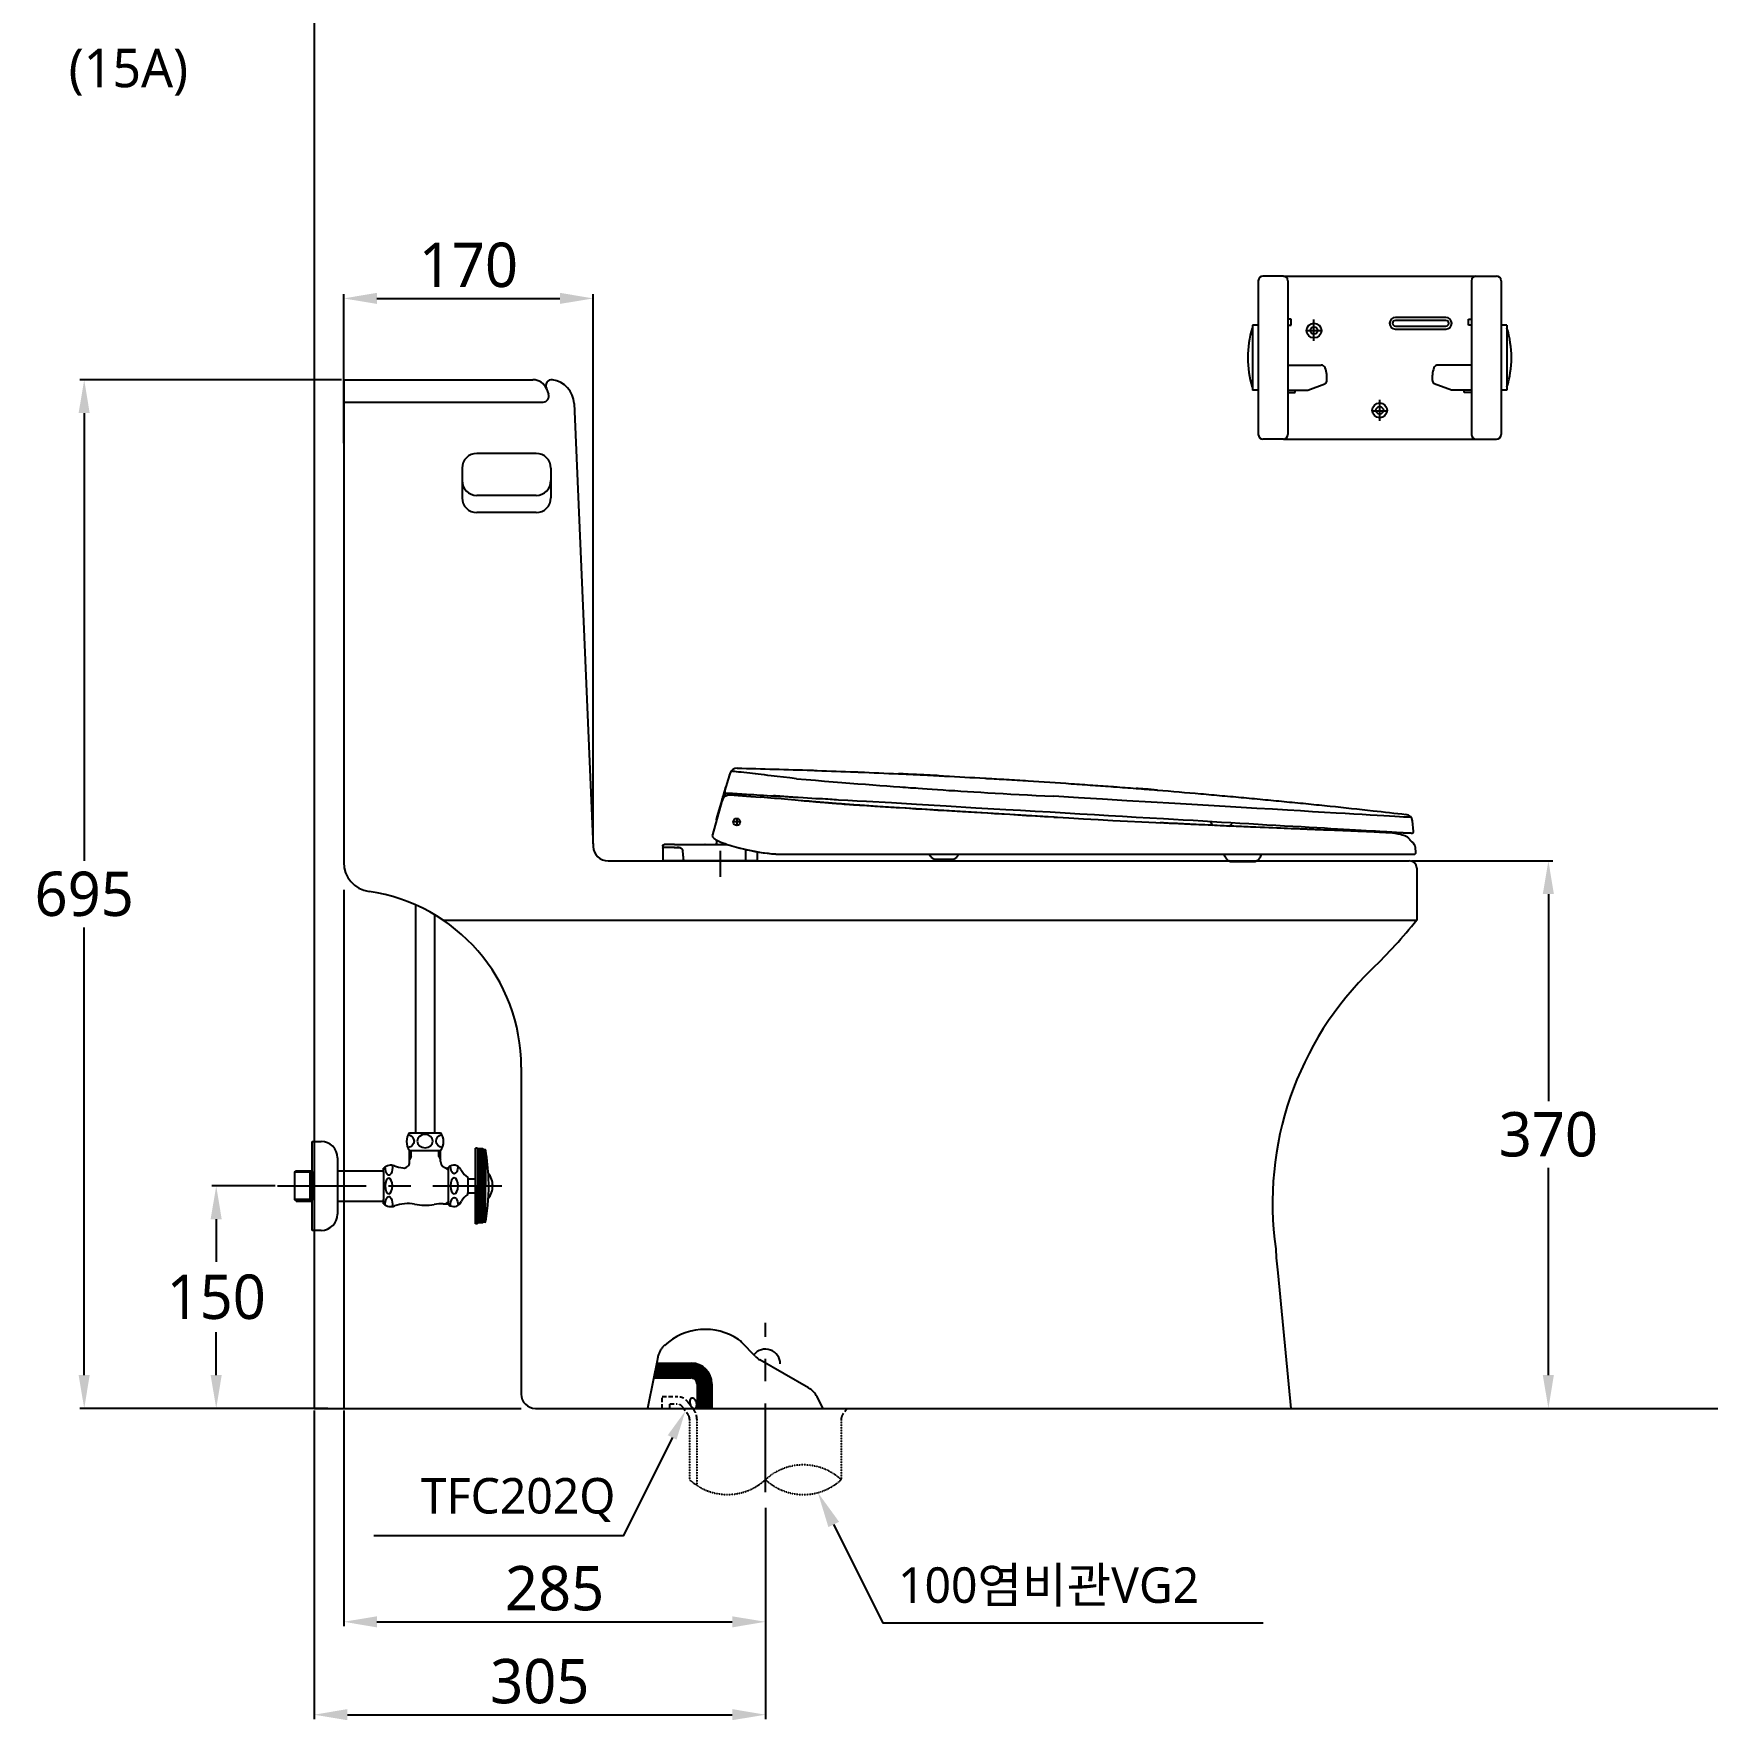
# Model space of a CAD drawing. Header units: millimetres. Extents: x 4041 to 6394, y 527 to 2834.
# Drawn here: x 4041 to 5172, y 527 to 1667 of the extents above; entities that cross this region are included whole.
import ezdxf

# ---------------------------------------------------------------- set-up
doc = ezdxf.new("R2010")
doc.units = ezdxf.units.MM
doc.header["$LTSCALE"] = 3
for name, pattern in [('CENTER', [7, 4, -1, 1, -1]), ('HIDDEN', [9.525, 6.35, -3.175]), ('HIDDEN2', [0.1875, 0.125, -0.0625])]:
    doc.linetypes.add(name, pattern=pattern)
for name, color, linetype in [('1', 1, 'Continuous'), ('2', 2, 'Continuous'), ('3', 3, 'Continuous'), ('4', 4, 'Continuous'), ('FAUCET', 4, 'Continuous')]:
    doc.layers.add(name, color=color, linetype=linetype)
doc.styles.add('ROMANS', font='romans', dxfattribs={"height": 10.144927})
doc.styles.get("Standard").update_dxf_attribs({"font": 'NanumGothic.ttf'})
doc.dimstyles.get("Standard").update_dxf_attribs({"dimtxt": 20, "dimasz": 15, "dimexe": 2, "dimexo": 1, "dimgap": 5, "dimtad": 1, "dimtih": 1, "dimtoh": 1, "dimdec": 0, "dimzin": 0, "dimdsep": 46, "dimtxsty": 'Standard', "dimcen": 0, "dimclrt": 2, "dimadec": 0, "dimazin": 0, "dimtfac": 1, "dimtdec": 0, "dimtofl": 0, "dimtmove": 0, "dimatfit": 3, "dimfxl": 0, "dimtolj": 1, "dimtzin": 0, "dimarcsym": 0})

# ---------------------------------------------------------------- blocks, each defined once
blk = doc.blocks.new('*D6')
at = {"color": 0, "linetype": 'ByBlock', "lineweight": -2}
for p, q in [((4248.8, 1433.2), (4072, 1433.2)), ((4075, 1410.7), (4075, 1108.2)), ((4075, 760.7), (4075, 1063.2)), ((4228.8, 738.2), (4072, 738.2))]:
    blk.add_line(p, q, dxfattribs=at)
at = {"color": 0}
for points in [[(4071.2, 1410.7), (4078.7, 1410.7), (4075, 1433.2)], [(4071.2, 760.7), (4078.7, 760.7), (4075, 738.2)]]:
    blk.add_solid(points, dxfattribs=at)
at = {"layer": 'DEFPOINTS', "color": 0}
for p in [(4250.3, 1433.2), (4075, 738.2), (4230.3, 738.2)]:
    blk.add_point(p, dxfattribs=at)
at = {"color": 2, "insert": (4075, 1085.7), "char_height": 30, "attachment_point": 5}
blk.add_mtext('\\A1;695', dxfattribs=at)
blk = doc.blocks.new('*D7')
at = {"color": 0, "linetype": 'ByBlock', "lineweight": -2}
for p, q in [((4971.8, 1108.2), (5067.3, 1108.2)), ((5064.3, 1085.7), (5064.3, 945.7)), ((5064.3, 760.7), (5064.3, 900.7)), ((4891.8, 738.2), (5067.3, 738.2))]:
    blk.add_line(p, q, dxfattribs=at)
at = {"color": 0}
for points in [[(5060.5, 1085.7), (5068, 1085.7), (5064.3, 1108.2)], [(5060.5, 760.7), (5068, 760.7), (5064.3, 738.2)]]:
    blk.add_solid(points, dxfattribs=at)
at = {"layer": 'DEFPOINTS', "color": 0}
for p in [(4970.3, 1108.2), (4890.3, 738.2), (5064.3, 738.2)]:
    blk.add_point(p, dxfattribs=at)
at = {"color": 2, "insert": (5064.3, 923.2), "char_height": 30, "attachment_point": 5}
blk.add_mtext('\\A1;370', dxfattribs=at)
blk = doc.blocks.new('*X2')
at = {"color": 0}
for p, q in [((1041.8, 977), (1066.9, 977)), ((1040, 968), (1078.1, 968)), ((1040.2, 969), (1077.7, 969)), ((1040.4, 970), (1077.2, 970)), ((1040.6, 971), (1076.6, 971)), ((1040.8, 972), (1075.8, 972)), ((1041, 973), (1074.9, 973)), ((1041.2, 974), (1073.8, 974)), ((1041.4, 975), (1072.4, 975)), ((1041.6, 976), (1070.5, 976)), ((1066, 967), (1078.4, 967)), ((1067.8, 966), (1078.7, 966)), ((1068.5, 965), (1078.9, 965)), ((1068.9, 964), (1079, 964)), ((1069, 963), (1079, 963)), ((1069, 962), (1079, 962)), ((1069, 961), (1079, 961)), ((1069, 960), (1079, 960)), ((1069, 959), (1079, 959)), ((1069, 958), (1079, 958)), ((1069, 957), (1079, 957)), ((1069, 956), (1079, 956)), ((1069, 955), (1079, 955)), ((1069, 954), (1079, 954)), ((1069, 953), (1079, 953)), ((1069, 952), (1079, 952)), ((1069, 951), (1079, 951)), ((1069, 950), (1079, 950)), ((1069, 949), (1079, 949)), ((1069, 948), (1079, 948)), ((1069, 947), (1079, 947))]:
    blk.add_line(p, q, dxfattribs=at)
blk = doc.blocks.new('*D8')
at = {"color": 0, "linetype": 'ByBlock', "lineweight": -2}
for p, q in [((4250.3, 736.7), (4250.3, 591)), ((4535.3, 670.9), (4535.3, 591)), ((4272.8, 594), (4512.8, 594))]:
    blk.add_line(p, q, dxfattribs=at)
at = {"color": 0}
for points in [[(4272.8, 597.7), (4272.8, 590.2), (4250.3, 594)], [(4512.8, 597.7), (4512.8, 590.2), (4535.3, 594)]]:
    blk.add_solid(points, dxfattribs=at)
at = {"layer": 'DEFPOINTS', "color": 0}
for p in [(4250.3, 738.2), (4535.3, 672.4), (4535.3, 594)]:
    blk.add_point(p, dxfattribs=at)
at = {"color": 2, "insert": (4392.8, 616.5), "char_height": 30, "attachment_point": 5}
blk.add_mtext('\\A1;285', dxfattribs=at)
blk = doc.blocks.new('*D9')
at = {"color": 0, "linetype": 'ByBlock', "lineweight": -2}
for p, q in [((4230.3, 736.7), (4230.3, 528.2)), ((4535.3, 669.9), (4535.3, 528.2)), ((4252.8, 531.2), (4512.8, 531.2))]:
    blk.add_line(p, q, dxfattribs=at)
at = {"color": 0}
for points in [[(4252.8, 535), (4252.8, 527.5), (4230.3, 531.2)], [(4512.8, 535), (4512.8, 527.5), (4535.3, 531.2)]]:
    blk.add_solid(points, dxfattribs=at)
at = {"layer": 'DEFPOINTS', "color": 0}
for p in [(4230.3, 738.2), (4535.3, 671.4), (4535.3, 531.2)]:
    blk.add_point(p, dxfattribs=at)
at = {"color": 2, "insert": (4382.8, 553.7), "char_height": 30, "attachment_point": 5}
blk.add_mtext('\\A1;305', dxfattribs=at)
blk = doc.blocks.new('*D12')
at = {"color": 0, "linetype": 'ByBlock', "lineweight": -2}
for p, q in [((4204.1, 888.5), (4161.2, 888.5)), ((4164.2, 866), (4164.2, 837.2)), ((4164.2, 760.7), (4164.2, 789.6)), ((4239.7, 738.2), (4161.2, 738.2))]:
    blk.add_line(p, q, dxfattribs=at)
at = {"color": 0}
for points in [[(4160.4, 866), (4167.9, 866), (4164.2, 888.5)], [(4160.4, 760.7), (4167.9, 760.7), (4164.2, 738.2)]]:
    blk.add_solid(points, dxfattribs=at)
at = {"layer": 'DEFPOINTS', "color": 0}
for p in [(4205.6, 888.5), (4164.2, 738.2), (4241.2, 738.2)]:
    blk.add_point(p, dxfattribs=at)
at = {"color": 2, "insert": (4164.2, 813.4), "char_height": 30, "attachment_point": 5}
blk.add_mtext('\\A1;150', dxfattribs=at)
blk = doc.blocks.new('*D14')
at = {"color": 0, "linetype": 'ByBlock', "lineweight": -2}
for p, q in [((4250.3, 1390.4), (4250.3, 1491.2)), ((4272.8, 1488.2), (4396.4, 1488.2)), ((4418.9, 1119.6), (4418.9, 1491.2))]:
    blk.add_line(p, q, dxfattribs=at)
at = {"color": 0}
for points in [[(4272.8, 1492), (4272.8, 1484.5), (4250.3, 1488.2)], [(4396.4, 1492), (4396.4, 1484.5), (4418.9, 1488.2)]]:
    blk.add_solid(points, dxfattribs=at)
at = {"layer": 'DEFPOINTS', "color": 0}
for p in [(4418.9, 1488.2), (4250.3, 1388.9), (4418.9, 1118.1)]:
    blk.add_point(p, dxfattribs=at)
at = {"color": 2, "insert": (4334.6, 1510.7), "char_height": 30, "attachment_point": 5}
blk.add_mtext('\\A1;170', dxfattribs=at)
blk = doc.blocks.new('A$C0A0E4DA4')
at = {"color": 2, "ltscale": 50}
for p, q in [((41.9, 58), (42.5, 60.1)), ((42.5, 60.1), (42.6, 60.5)), ((36.9, 41.2), (40.1, 51.8)), ((40.1, 51.8), (40.2, 51.8)), ((40.2, 51.8), (40.3, 51.8)), ((40.3, 51.8), (40.3, 51.8)), ((52.4, 37.1), (47.7, 37.1)), ((50, 39.5), (50, 34.7)), ((507.3, 30.6), (506.6, 37.7)), ((0, 20.8), (0, 19.8)), ((0, 20.8), (0, 19.8)), ((8, 19.8), (0, 19.8)), ((0, 19.3), (0, 19.1)), ((0, 19.1), (0, 10.8)), ((8, 19.8), (0.5, 19.8)), ((1.5, 19.8), (0.5, 19.8)), ((8, 21.8), (1, 21.8)), ((4.4, 19.8), (1.5, 19.8)), ((7.8, 19.8), (8.9, 19.8)), ((8, 21.8), (43.7, 21.8)), ((8, 19.8), (11.1, 19.8)), ((8, 19.8), (9.8, 19.8)), ((11, 19.8), (9.8, 19.8)), ((14, 12.5), (13.5, 17.5)), ((14.3, 10.8), (13.6, 17.6)), ((14.1, 10.8), (14, 12.5)), ((38.8, 17.6), (38.8, 0)), ((64, 10.8), (63.9, 16.9)), ((80.2, 15.3), (264.5, 15.3)), ((264.5, 15.3), (353.6, 15.3)), ((353.6, 15.3), (467.3, 15.3)), ((467.3, 15.3), (507.8, 15.3)), ((508.8, 16.4), (508.5, 19.9)), ((64, 10.8), (0, 10.8))]:
    blk.add_line(p, q, dxfattribs=at)
for points in [[(45.2, 69), (41.8, 57.8)], [(45.3, 69.7), (45.3, 69.4), (45.2, 69)], [(45.2, 69), (45.2, 69.1)], [(45.2, 69), (45.2, 69)], [(90.3, 66.3), (85.9, 66.8), (81.5, 67.3), (77.3, 67.8), (73.2, 68.3), (70.9, 68.5), (68.7, 68.8), (66.6, 69.1), (64.5, 69.3), (62.6, 69.5), (60.7, 69.8), (58.9, 70), (56.7, 70.2), (54.7, 70.4), (52.9, 70.6), (51.3, 70.8), (49.8, 71), (48.6, 71.1), (47.4, 71.2), (46.4, 71.3), (46.1, 71.3)], [(186.8, 68.3), (185.5, 68.4), (184.1, 68.4), (182.4, 68.5), (180.6, 68.6), (178.6, 68.7), (176.4, 68.8), (174, 68.9), (171.4, 69.1), (168.6, 69.2), (165.7, 69.3), (162.5, 69.5), (159.2, 69.6)], [(161, 69.5), (159.2, 69.6)], [(41.3, 56), (41.4, 56.4), (41.5, 56.8), (41.6, 57.1), (41.7, 57.3), (41.8, 57.6), (41.8, 57.6)], [(41.8, 57.6), (41.8, 57.5), (41.7, 56.9)], [(41.8, 57), (41.7, 56.9)], [(41.8, 57.6), (41.8, 57.7), (41.8, 57.8), (41.8, 57.8)], [(41.8, 57.8), (41.8, 57.7), (41.8, 57.5)], [(41.8, 57.8), (41.8, 57.7), (41.8, 57.6)], [(41.8, 57.5), (41.8, 57.6), (41.8, 57.6)], [(42.1, 56.8), (42.1, 56.8), (42, 57), (41.9, 57.1), (41.8, 57.4), (41.8, 57.5)], [(41.9, 57.9), (41.9, 57.5), (42, 57.2), (42.2, 56.9), (42.5, 56.7)], [(90.3, 66.3), (96.8, 65.7), (103.1, 65.2), (109.2, 64.7), (115.2, 64.2), (121, 63.7), (126.5, 63.3), (131.8, 62.9), (136.9, 62.5), (141.9, 62.1), (146.7, 61.7), (151.4, 61.4), (155.9, 61.1), (160.2, 60.7), (162.1, 60.6), (163.9, 60.5), (165.7, 60.3), (167.5, 60.2), (169.2, 60.1), (170.9, 60), (172.6, 59.9), (175.6, 59.6), (178.7, 59.4), (182.1, 59.2), (185.7, 58.9), (189.4, 58.7), (193.4, 58.4), (197.4, 58.2), (201.5, 57.9), (205.8, 57.6), (210.2, 57.3), (214.9, 57.1), (219.7, 56.8), (224.7, 56.5), (229.9, 56.2), (235.2, 55.9), (240.8, 55.6), (246.4, 55.3), (252.2, 55), (258.1, 54.7), (264.3, 54.4)], [(334.2, 58.6), (332, 58.7), (329.9, 58.9), (327.9, 59.1), (326, 59.2), (324.3, 59.4), (322.7, 59.5), (321.2, 59.6), (319.8, 59.7)], [(40, 51.1), (33.5, 28.3)], [(40.6, 52.5), (40.4, 52.1), (40.1, 51.4), (40, 51.1)], [(40.1, 51.8), (40.2, 52.3), (40.4, 52.9), (40.5, 53.4), (40.7, 54), (40.9, 54.5), (41, 55), (41.2, 55.5), (41.3, 56), (41.3, 56)], [(40.1, 51.8), (40.5, 52.6)], [(40.1, 51.3), (40.3, 51.9), (40.4, 52)], [(40.2, 51.9), (40.2, 51.7), (40.1, 51.3)], [(40.2, 51.9), (40.5, 52.6), (41, 53.3), (41.6, 54), (42.2, 54.5), (43, 54.9), (43.8, 55.2), (44.6, 55.3), (45.3, 55.3)], [(40.5, 52.3), (40.6, 52.5)], [(40.6, 52.7), (40.6, 52.8), (41.2, 53.7), (41.5, 54.3), (41.8, 54.8), (42, 55.3), (42.3, 55.6), (42.4, 56), (42.6, 56.2), (42.7, 56.5), (42.7, 56.6)], [(41.7, 56.9), (41.6, 56.7), (41.4, 56.4), (41.3, 56)], [(42.4, 56.6), (42.3, 56.7), (42.1, 56.8)], [(42.4, 56.7), (42.5, 56.6)], [(42.5, 56.6), (42.4, 56.6)], [(42.4, 56.6), (42.4, 56.6), (42.5, 56.6)], [(42.5, 56.7), (42.8, 56.6), (43.3, 56.6), (43.8, 56.6), (44.5, 56.5), (45.2, 56.5), (46, 56.4), (46.8, 56.4), (47.6, 56.3), (48.4, 56.3), (49.3, 56.2), (50.1, 56.2), (50.8, 56.1), (51.6, 56.1), (52.3, 56), (53.1, 56), (54, 55.9), (55.1, 55.9), (56.5, 55.8), (58, 55.7), (59.7, 55.6), (61.5, 55.5), (63.6, 55.4), (65.9, 55.2), (68.1, 55.1), (70.5, 55), (73, 54.8), (75.7, 54.7), (78, 54.5), (80.3, 54.4), (82.8, 54.2), (85.4, 54.1), (87.6, 54)], [(42.5, 56.6), (42.5, 56.6), (42.7, 56.6)], [(42.5, 56.6), (42.5, 56.6), (42.5, 56.6)], [(42.7, 56.6), (42.8, 56.5)], [(42.7, 56.6), (42.8, 56.6)], [(45.3, 55.3), (59.6, 54.3), (66.3, 53.7)], [(50.5, 56.1), (50.2, 55.5), (49.9, 55)], [(135.7, 48.1), (135.5, 48.1), (134.8, 48.2), (134, 48.2), (133.2, 48.3), (132.6, 48.3), (132, 48.4), (131.4, 48.4), (130.7, 48.5), (129.8, 48.5), (128.8, 48.6), (127.9, 48.7), (127.1, 48.7), (126.5, 48.7), (125.9, 48.8), (125.3, 48.8), (124.5, 48.9), (123.8, 48.9), (123, 49), (122.4, 49), (121.8, 49.1), (121.2, 49.1), (120.6, 49.2), (120, 49.2), (119.2, 49.3), (118.5, 49.3), (117.7, 49.4), (116.9, 49.5), (116, 49.5), (115.2, 49.6), (114.7, 49.6), (114.2, 49.7), (113.5, 49.7), (112.8, 49.8), (112.2, 49.8), (111.7, 49.9), (111.1, 49.9), (110.4, 50), (109.7, 50), (108.9, 50.1), (108, 50.2), (107.2, 50.2), (106.5, 50.3), (105.9, 50.4), (105.4, 50.4), (105.1, 50.4), (104.9, 50.4), (104.6, 50.5), (104.4, 50.5), (104, 50.5), (103.7, 50.5), (103.4, 50.6), (103, 50.6), (102.5, 50.6), (101.7, 50.7), (100.8, 50.8), (100, 50.9), (99.2, 50.9), (98.6, 51), (97.7, 51), (96.8, 51.1), (95.8, 51.2), (94.7, 51.3), (93.6, 51.4), (91.5, 51.6), (89.5, 51.7), (87, 52), (84.6, 52.2), (82.3, 52.4), (80, 52.6), (77.6, 52.8), (75.4, 52.9), (73.1, 53.1), (70.8, 53.3), (68.5, 53.5), (66.3, 53.7), (66.3, 53.7)], [(87.6, 53.9), (84.7, 54.1), (81.8, 54.3), (79, 54.4), (76.2, 54.6), (74.8, 54.7)], [(87.6, 54), (88.1, 53.9), (91.6, 53.7), (94.8, 53.5), (97.9, 53.4), (100.7, 53.2), (103.4, 53), (105.8, 52.9), (108, 52.8), (109.9, 52.7), (111.5, 52.6), (113.1, 52.5), (114.5, 52.4), (115.9, 52.3), (117.4, 52.2), (118.8, 52.1), (125, 51.8), (131.3, 51.4), (137.6, 51), (154.5, 50.1), (171.4, 49.1), (191.5, 47.9), (211.6, 46.7), (231.7, 45.5), (241.7, 45), (251.7, 44.4), (261.8, 43.8), (271.8, 43.2), (281.8, 42.6), (291.8, 42), (301.2, 41.5), (310.6, 40.9), (319.9, 40.4), (329.2, 39.9), (338.4, 39.3), (345.1, 38.9), (351.7, 38.5), (358.3, 38.2), (364.8, 37.8), (371.3, 37.4), (377.6, 37), (383.8, 36.7), (390, 36.3), (396.1, 35.9), (402.2, 35.6), (408.2, 35.2), (414.2, 34.9), (420, 34.5), (425.7, 34.2), (431.3, 33.9), (436.7, 33.6), (442, 33.3), (447.2, 33), (451.5, 32.7), (455.8, 32.5), (459.9, 32.2), (464, 32), (468, 31.7), (471.8, 31.5), (475.2, 31.3), (478.5, 31.1), (481.6, 31), (484.5, 30.8), (487.3, 30.6), (489.2, 30.5), (490.9, 30.4), (492.6, 30.3), (494.2, 30.2), (495.7, 30.1), (497.1, 30), (498.4, 30), (499.6, 29.9), (500.1, 29.9), (500.6, 29.8), (501.1, 29.8), (501.5, 29.8), (501.9, 29.8), (502.3, 29.7), (502.7, 29.7), (503.1, 29.7), (503.5, 29.7), (503.9, 29.6), (504.4, 29.6), (504.8, 29.6), (505.2, 29.6), (505.5, 29.6), (505.9, 29.5), (506.1, 29.5), (506.3, 29.5), (506.5, 29.5), (506.5, 29.5)], [(264.4, 40.3), (258, 40.6), (251.8, 41), (245.8, 41.3), (240, 41.7), (234.4, 42), (229, 42.3), (224.1, 42.6), (219.5, 42.9), (215, 43.2), (210.6, 43.4), (206.5, 43.7), (202.6, 43.9), (198.9, 44.1), (195.3, 44.4), (191.9, 44.6), (188.8, 44.8), (185.8, 44.9), (183.1, 45.1), (180.4, 45.3), (177.6, 45.4), (171.1, 45.8), (164.5, 46.3), (157.6, 46.7), (150.6, 47.1), (143.3, 47.6), (140.6, 47.8), (137.9, 47.9), (135.4, 48.1), (133, 48.2), (130.8, 48.4), (128.8, 48.5), (127, 48.6), (125.5, 48.8), (124, 48.9), (122.8, 48.9), (121.8, 49)], [(136.2, 48.1), (121.8, 49)], [(136.1, 48.1), (136.1, 48.1), (135.9, 48.1), (135.7, 48.1), (135.7, 48.1)], [(264.3, 40.3), (234.6, 42), (204.8, 43.8), (175, 45.7), (145.2, 47.5), (136.2, 48.1)], [(505.7, 40.1), (505.6, 40.1), (504.4, 40.2), (502.7, 40.3), (500.5, 40.4), (497.8, 40.6), (494.7, 40.8), (491.1, 41), (487.1, 41.2), (482.7, 41.5), (477.9, 41.7), (472.6, 42), (467, 42.4), (461.1, 42.7), (455.1, 43.1), (447.2, 43.5), (439.1, 44), (430.8, 44.5), (422.1, 45), (412, 45.6), (401.5, 46.2), (390.8, 46.9), (379.9, 47.5), (368.8, 48.1), (357.4, 48.8), (346, 49.5), (329.9, 50.4), (313.6, 51.4), (297.2, 52.4), (280.8, 53.3), (264.3, 54.4)], [(36.4, 38.6), (36.3, 38)], [(36.6, 40.1), (36.6, 39.9), (36.6, 39.7)], [(37, 40.5), (36.9, 41.2)], [(264.3, 40.3), (264.4, 40.3)], [(264.4, 40.3), (264.4, 40.3), (264.3, 40.3)], [(264.4, 40.3), (266.8, 40.2)], [(266.8, 40.2), (274.3, 39.8), (284.3, 39.2), (294.2, 38.7), (304.1, 38.1), (314, 37.6), (323.6, 37.1), (333.2, 36.6), (336.1, 36.5)], [(336.7, 36.4), (336.7, 36.4), (336.1, 36.5)], [(336.4, 36.4), (336.1, 36.5)], [(345.4, 36), (345.1, 36), (344.3, 36), (343.4, 36.1), (342.4, 36.1), (341.4, 36.2), (340.4, 36.2), (339.6, 36.3), (338.8, 36.3), (338.1, 36.4), (337.7, 36.4), (337.2, 36.4), (336.7, 36.4)], [(487.6, 29.9), (487.4, 29.9), (487, 29.9), (486.5, 30), (485.9, 30), (485.3, 30), (484.6, 30), (483.9, 30.1), (483.1, 30.1), (482.3, 30.1), (481.5, 30.2), (480.6, 30.2), (479, 30.3), (477.3, 30.3), (475.6, 30.4), (473.7, 30.5), (471.7, 30.6), (469.6, 30.7), (467.4, 30.8), (464.9, 30.9), (462.2, 31), (459.5, 31.1), (456.7, 31.2), (455.4, 31.3), (454.1, 31.3), (452.9, 31.4), (451.7, 31.4), (450.5, 31.5), (449.4, 31.5), (448.1, 31.5), (446.4, 31.6), (444.5, 31.7), (442.4, 31.8), (441.1, 31.8), (439.8, 31.9), (438.4, 31.9), (437.3, 32), (436.4, 32), (435.7, 32), (435.1, 32.1), (434.3, 32.1), (433.4, 32.1), (432.6, 32.2), (431.7, 32.2), (430.8, 32.2), (430, 32.3), (429.3, 32.3), (427.1, 32.4), (424.6, 32.5), (422.1, 32.6), (419.8, 32.7), (417.4, 32.8), (414.8, 32.9), (412.2, 33), (409.5, 33.1), (406.6, 33.2), (403.6, 33.3), (400.7, 33.5), (398.9, 33.5), (397.1, 33.6), (395.5, 33.7), (394.1, 33.8), (392.6, 33.8), (391, 33.9), (389.3, 34), (387.5, 34), (385.8, 34.1), (384, 34.2), (382.3, 34.3), (380.8, 34.3), (379.4, 34.4), (378, 34.5), (376.7, 34.5), (374.7, 34.6), (372.8, 34.7), (370.8, 34.8), (368.6, 34.9), (366.3, 35), (363.8, 35.1), (362.1, 35.2), (360.4, 35.3), (358.8, 35.3), (357.1, 35.4), (356.2, 35.5), (355.3, 35.5), (354.6, 35.5), (354, 35.6), (353.4, 35.6), (352.7, 35.6), (351.8, 35.7), (350.9, 35.7), (350.1, 35.8), (349.4, 35.8), (348.8, 35.8), (347.9, 35.9), (347, 35.9), (346, 36), (345.4, 36)], [(33.4, 28.1), (33.5, 28.3)], [(33.5, 27.8), (33.5, 27.8), (33.4, 28.1), (33.4, 28.1)], [(33.5, 27.8), (33.5, 27.7), (33.6, 27.3), (33.7, 27), (33.9, 26.7), (34, 26.6), (34.2, 26.4), (34.5, 26.2), (34.8, 25.9), (35.2, 25.6), (35.6, 25.3), (36, 25), (36.5, 24.8), (36.9, 24.6), (37.4, 24.3), (38.3, 23.9), (39.3, 23.4), (40.6, 22.9), (41.3, 22.7), (42.1, 22.4), (43.1, 22), (44.1, 21.7), (45.3, 21.3), (46.7, 20.9), (48.2, 20.5), (49.8, 20), (51.6, 19.6), (53.4, 19.1), (55.3, 18.7), (57.4, 18.2), (59.7, 17.7), (62.1, 17.3), (64.2, 16.9), (66.5, 16.5), (68.8, 16.2), (71.3, 15.9), (73.8, 15.6), (76.4, 15.5)], [(33.6, 28.7), (33.6, 28.6)], [(36.3, 22.8), (36.3, 22.5), (36.2, 22.3), (36, 22), (35.8, 21.9)], [(36.3, 24.9), (36.3, 22.8)], [(437.5, 32), (437.3, 32), (437, 32)], [(487.6, 29.9), (487.3, 29.9), (487, 29.9), (486.5, 30), (486.4, 30)], [(494.9, 29.3), (494.4, 29.4), (493.3, 29.5), (492.6, 29.6), (492, 29.6), (491.4, 29.7), (490.8, 29.7), (490.2, 29.8), (489.9, 29.8), (489.8, 29.8), (489.7, 29.8), (489.6, 29.8), (489.4, 29.8), (489.2, 29.8), (489, 29.8), (488.8, 29.8), (488.4, 29.9), (488, 29.9), (487.6, 29.9)], [(494.9, 29.3), (494.9, 29.3)], [(495, 29.3), (495, 29.3), (495, 29.3), (495, 29.3)], [(495.9, 29.1), (495, 29.3)], [(501.6, 27.6), (500.7, 27.9), (499.5, 28.2), (498.5, 28.5), (497.6, 28.7), (496.9, 28.9), (496.3, 29), (495.9, 29.1)], [(501.8, 27.5), (501.7, 27.5), (501.6, 27.6)], [(504.9, 25), (504.5, 25.5), (504.2, 25.9), (504, 26.1), (503.8, 26.3), (503.6, 26.4), (503.4, 26.6), (503.2, 26.8), (502.8, 27), (502.4, 27.3), (501.8, 27.5), (501.8, 27.5)], [(506, 23.7), (506, 23.7), (505.9, 23.8), (505.8, 23.9), (505.6, 24), (505.4, 24.2), (505.2, 24.6), (504.9, 25)], [(508.5, 19.9), (508.3, 20.6), (508.1, 21.2), (507.8, 21.8), (507.5, 22.4), (507.1, 22.8), (506.7, 23.2), (506.3, 23.5), (506, 23.7)], [(506.3, 29.5), (506.5, 29.5)], [(506.5, 29.5), (506.5, 29.5), (506.7, 29.6), (506.9, 29.7), (507.1, 29.8), (507.3, 30.1), (507.3, 30.3), (507.3, 30.6)], [(0, 20.8), (0.1, 21.2), (0.3, 21.5), (0.6, 21.7), (1, 21.8)], [(0, 19.3), (0, 19.5), (0.1, 19.6), (0.3, 19.7), (0.5, 19.8)], [(0, 19.3), (0, 10.8)], [(11, 19.8), (11.2, 19.8)], [(11.2, 19.8), (11.4, 19.7), (11.9, 19.6), (12.1, 19.5), (12.3, 19.4), (12.5, 19.3), (12.7, 19.1), (12.9, 18.9), (13.2, 18.5), (13.4, 18.1), (13.5, 17.5)], [(35.3, 21.8), (35.5, 21.8)], [(35.8, 21.9), (35.6, 21.9), (35.5, 21.8)], [(49.8, 20), (49.9, 20), (52.2, 19.4), (54.5, 18.8), (57, 18.3), (59.6, 17.7), (62.2, 17.2), (65, 16.7), (67.8, 16.3), (70.6, 15.9), (73.5, 15.6), (76.4, 15.4)], [(55.9, 18.5), (56, 10.8)], [(76.4, 15.4), (76.4, 15.5), (76.4, 15.5)], [(76.4, 15.4), (80.2, 15.3)], [(76.6, 15.4), (76.6, 15.4)], [(76.6, 15.4), (76.7, 15.4)], [(76.6, 15.4), (76.7, 15.4)], [(180.1, 15.3), (180.1, 15.2), (180.7, 14.1), (181.3, 13.4)], [(181.3, 13.4), (181.8, 12.8), (182.5, 12.4), (183.2, 12.1), (184, 11.9)], [(184, 11.9), (184.2, 11.9), (184.6, 11.9), (185.2, 11.9)], [(194.9, 11.9), (195.5, 11.9), (195.9, 11.9), (196.1, 11.9)], [(196.1, 11.9), (196.9, 12.1), (197.6, 12.4), (198.2, 12.8), (198.8, 13.4)], [(198.8, 13.4), (199.3, 14.1), (199.9, 15.2), (200, 15.3)], [(379.1, 15.3), (379.2, 15.2), (379.4, 14.5), (379.7, 13.9), (380, 13.3), (380.4, 12.7), (380.9, 12)], [(380.9, 12), (381.1, 11.7), (381.5, 11.4), (381.8, 11.1), (382.2, 10.9), (383, 10.6), (383.6, 10.4)], [(400.2, 10.4), (400.8, 10.6), (401.5, 10.9), (401.9, 11.1), (402.3, 11.4), (402.7, 11.7), (402.9, 12)], [(402.9, 12), (403.4, 12.7), (403.8, 13.3), (404.1, 13.9), (404.3, 14.5), (404.6, 15.2), (404.6, 15.3)], [(402.9, 12), (403, 12.1)], [(399.9, 10.4), (400.2, 10.4)]]:
    blk.add_lwpolyline(points, dxfattribs=at)
blk.add_circle((50, 37.1), 2.37, dxfattribs=at)
for centre, radius, start, end in [((50.2, 68.4), 5, 88.5953, 163.5), ((374.7, 39), 5, 197.8332, 221.1124), ((377.7, 41.6), 9, 221.1122, 229.99), ((377.7, 41.6), 9, 304.8468, 318.8878), ((380.7, 39), 5, 318.8876, 331.1251), ((501.6, 37.2), 5, 6, 83.4433), ((11.1, 17.3), 2.5, 5.9994, 89.9994), ((507.8, 16.3), 1, 270, 6)]:
    blk.add_arc(centre, radius, start, end, dxfattribs=at)
for points, knots in [([(45.4, 69.8), (45.4, 69.8), (45.4, 69.8), (45.4, 69.8), (45.4, 69.7), (45.3, 69.7)], [0.0000005, 0.0000005, 0.0000005, 0.0000005, 0.3333333, 0.6666667, 0.9999995, 0.9999995, 0.9999995, 0.9999995]), ([(50.3, 73.4), (67.1, 73), (85.1, 72.5), (103.1, 71.9), (104.3, 71.8)], [0.0000193, 0.0000193, 0.0000193, 0.0000193, 0.277279, 0.2967851, 0.2967851, 0.2967851, 0.2967851]), ([(104.3, 71.8), (112.9, 71.5), (122.4, 71.2), (132, 70.8), (133, 70.8)], [0.2967851, 0.2967851, 0.2967851, 0.2967851, 0.4378889, 0.4544033, 0.4544033, 0.4544033, 0.4544033]), ([(133, 70.8), (141.7, 70.4), (150.6, 70), (159.5, 69.6), (159.6, 69.6)], [0.4544033, 0.4544033, 0.4544033, 0.4544033, 0.5984987, 0.6006749, 0.6006749, 0.6006749, 0.6006749]), ([(186.8, 68.3), (187.3, 68.3), (188.5, 68.2), (189.7, 68.1), (190.4, 68.1)], [0.74993429, 0.74993429, 0.74993429, 0.74993429, 0.75910855, 0.76977684, 0.76977684, 0.76977684, 0.76977684]), ([(190.4, 68.1), (199.5, 67.6), (209, 67.1), (218.5, 66.6), (219, 66.5)], [0.7697768, 0.7697768, 0.7697768, 0.7697768, 0.9197184, 0.9272582, 0.9272582, 0.9272582, 0.9272582]), ([(232.2, 65.8), (237.1, 65.5), (251.7, 64.6), (266.4, 63.6), (276.2, 62.9), (276.3, 62.9)], [0, 0, 0, 0, 0.1000262, 0.3000204, 0.3019588, 0.3019588, 0.3019588, 0.3019588]), ([(276.3, 62.9), (281.1, 62.6), (285.8, 62.2), (290.6, 61.9), (290.6, 61.9)], [0.30195879, 0.30195879, 0.30195879, 0.30195879, 0.40001749, 0.40009326, 0.40009326, 0.40009326, 0.40009326]), ([(305.2, 60.8), (305.2, 60.8), (310, 60.5), (315, 60.1), (319.9, 59.7), (320, 59.7)], [0.4999268, 0.4999268, 0.4999268, 0.4999268, 0.5000146, 0.6000117, 0.6014497, 0.6014497, 0.6014497, 0.6014497]), ([(334, 58.6), (334.1, 58.6), (343.9, 57.8), (358.6, 56.5), (373.2, 55.3), (378, 54.8)], [0.6977902, 0.6977902, 0.6977902, 0.6977902, 0.7000088, 0.900003, 1, 1, 1, 1]), ([(378, 54.8), (382.9, 54.4), (392.6, 53.5), (407.2, 52.1), (421.7, 50.7), (436.3, 49.3), (455.7, 47.3), (477.6, 44.9), (494.8, 43), (502.2, 42.1)], [0, 0, 0, 0, 0.117162, 0.234325, 0.351487, 0.468649, 0.585811, 0.820136, 1, 1, 1, 1]), ([(36.4, 38.6), (36.4, 38.6), (36.5, 39.1), (36.6, 39.7), (36.7, 40.4), (36.7, 40.6)], [0.312838, 0.312838, 0.312838, 0.312838, 0.3333333, 0.6666667, 0.8441628, 0.8441628, 0.8441628, 0.8441628]), ([(194.9, 11.9), (195.4, 11.9), (195.7, 11.9), (195.7, 11.9), (195.7, 11.9)], [0, 0, 0, 0, 0.5, 0.5000246, 0.5000246, 0.5000246, 0.5000246]), ([(383.6, 10.4), (385.2, 10.4), (386.7, 10.4), (389.2, 10.4), (390.6, 10.4)], [0.0165212, 0.0165212, 0.0165212, 0.0165212, 0.5, 1, 1, 1, 1])]:
    blk.add_open_spline(points, degree=3, knots=knots, dxfattribs=at)
for points in [[(159.6, 69.6), (166, 69.3), (172.4, 69), (178.8, 68.7)], [(179, 68.7), (181.6, 68.6), (184.2, 68.4), (186.8, 68.3)], [(219, 66.5), (223.4, 66.3), (227.8, 66), (232.2, 65.8)], [(290.6, 61.9), (295.2, 61.6), (299.8, 61.2), (304.4, 60.9)], [(304.4, 60.9), (304.4, 60.9), (304.4, 60.9), (304.4, 60.9)], [(304.4, 60.9), (304.6, 60.9), (304.8, 60.9), (305, 60.8)], [(305, 60.8), (305, 60.8), (305, 60.8), (305.1, 60.8)], [(305.1, 60.8), (305.1, 60.8), (305.1, 60.8), (305.1, 60.8)], [(305.1, 60.8), (305.1, 60.8), (305.1, 60.8), (305.2, 60.8)], [(320, 59.7), (324.6, 59.3), (329.3, 59), (334, 58.6)], [(36.7, 40.6), (36.8, 40.8), (36.8, 41), (36.9, 41.2)], [(28.6, 21.8), (28.5, 21.8), (28.5, 21.8), (28.5, 21.8)], [(28.6, 21.8), (28.5, 21.8), (28.5, 21.8), (28.5, 21.8)], [(28.7, 21.8), (28.7, 21.8), (28.7, 21.8), (28.6, 21.8)], [(76.7, 15.4), (77.1, 15.4), (77.9, 15.4), (79, 15.3), (79.8, 15.3), (80.2, 15.3)], [(184.4, 11.9), (184.4, 11.9), (184.7, 11.9), (185.2, 11.9)], [(185.2, 11.9), (185.7, 11.9), (186.5, 11.9), (187.5, 11.9)], [(187.5, 11.9), (187.6, 11.9), (187.9, 11.9), (188.1, 11.9)], [(188.1, 11.9), (188.4, 11.9), (188.9, 11.9), (189.7, 11.9), (190, 11.9)], [(190, 11.9), (190.4, 11.9), (191.1, 11.9), (191.7, 11.9), (192, 11.9)], [(192, 11.9), (192.2, 11.9), (192.4, 11.9), (192.6, 11.9)], [(192.6, 11.9), (193.6, 11.9), (194.4, 11.9), (194.9, 11.9)], [(390.6, 10.4), (391.9, 10.4), (393.5, 10.4), (395.2, 10.4)], [(395.2, 10.4), (395.5, 10.4), (395.8, 10.4), (396.1, 10.4)], [(396.1, 10.4), (396.4, 10.4), (397.1, 10.4), (397.8, 10.4), (398.2, 10.4)], [(398.2, 10.4), (398.5, 10.4), (399.1, 10.4), (399.4, 10.4), (399.9, 10.4)]]:
    blk.add_open_spline(points, degree=3, dxfattribs=at)

msp = doc.modelspace()

# ---------------------------------------------------------------- linework, layer by layer
at = {"color": 6}
for p, q in [((4230.3, 2663.2), (4230.3, 738.2)), ((4230.3, 738.2), (4370.3, 738.2)), ((4890.3, 738.2), (6382.4, 738.2))]:
    msp.add_line(p, q, dxfattribs=at)
at = {"color": 7}
for p, q in [((4250.3, 1433.2), (4250.3, 1107.2)), ((4406, 1417.1), (4418.9, 1117.4)), ((4428.9, 1108.2), (4970.3, 1108.2)), ((4428.9, 1108.2), (4970.3, 1108.2)), ((4975.3, 1103.2), (4975.3, 1068.2)), ((4317.3, 1068.2), (4975.3, 1068.2)), ((4370.3, 968.7), (4370.3, 747.9)), ((4881.4, 829.7), (4890.3, 738.2)), ((4564.4, 752.1), (4531.6, 770.9)), ((4574.3, 738.2), (4570.2, 746)), ((4379.9, 738.2), (4890.3, 738.2)), ((4486.2, 738.2), (4489.1, 738.2)), ((4489.1, 738.2), (4499.1, 738.2))]:
    msp.add_line(p, q, dxfattribs=at)
at = {"color": 0}
for p, q in [((4387.4, 1427.1), (4388.8, 1423.5)), ((4528.3, 773.5), (4519.4, 782.7)), ((4461.9, 769.3), (4459.8, 759.3)), ((4462.6, 772.9), (4461.9, 769.3)), ((4461.9, 768.8), (4485.1, 768.8)), ((4459.8, 759.3), (4455.5, 738.2)), ((4459.8, 758.8), (4485.1, 758.8)), ((4489.1, 754.8), (4489.1, 738.2)), ((4499.1, 754.8), (4499.1, 738.2))]:
    msp.add_line(p, q, dxfattribs=at)
at = {"color": 3}
msp.add_line((4250.3, 1088.7), (4250.3, 738.2), dxfattribs=at)
at = {"color": 1, "linetype": 'CENTER', "ltscale": 5}
msp.add_line((4535.3, 681.6), (4535.3, 795.9), dxfattribs=at)
at = {"color": 0, "linetype": 'HIDDEN', "ltscale": 0.15}
for p, q in [((4465.6, 738.2), (4465.6, 746.2)), ((4465.6, 746.2), (4475.3, 746.2)), ((4470.7, 738.2), (4470.7, 741.2)), ((4470.7, 741.2), (4475.3, 741.2)), ((4483.4, 742.1), (4487.1, 736.9)), ((4479.3, 739.1), (4483.1, 734)), ((4590.6, 738.2), (4587.5, 734))]:
    msp.add_line(p, q, dxfattribs=at)
at = {"color": 0, "linetype": 'HIDDEN2', "ltscale": 0.17}
for p, q in [((4484, 731), (4484, 690)), ((4489, 731), (4489, 686.1)), ((4586.5, 731), (4586.5, 690))]:
    msp.add_line(p, q, dxfattribs=at)
at = {"color": 0}
msp.add_lwpolyline([(4484.4, 741, 0.062131), (4485.1, 739.6, 0.07536), (4485.9, 738.7, 0.107055), (4486.9, 738.2, 0.149889), (4487.7, 738.2, 0.149889), (4488.4, 738.7, 0.107055), (4488.8, 739.7, 0.07536), (4488.9, 740.9, 0.062131), (4488.6, 742.4, 0.062131), (4488, 743.7, 0.07536), (4487.2, 744.6, 0.107055), (4486.2, 745.1, 0.149889), (4485.4, 745.1, 0.149889), (4484.7, 744.6, 0.107055), (4484.2, 743.6, 0.07536), (4484.2, 742.4, 0.062131)], format="xyb", close=True, dxfattribs=at)
for centre, radius, start, end in [((4390.8, 1429.2), 4, 81.8277, 207.4165), ((4389, 1416.4), 17, 2.5106, 81.8277), ((4508.6, 772.2), 15.1, 43.9955, 55.7311), ((4535.3, 768.2), 10, 0, 141.5378), ((4485.1, 754.8), 14, 0, 90), ((4539.1, 784), 15.1, 223.9955, 240.0347), ((4485.1, 754.8), 4.01, 0, 90)]:
    msp.add_arc(centre, radius, start, end, dxfattribs=at)
at = {"color": 7}
for centre, radius, start, end in [((4385, 1422.2), 4, 270, 18.7339), ((4428.9, 1118.2), 10, 182.5106, 270), ((4270.3, 1107.2), 20, 180, 261.7868), ((4970.3, 1103.2), 5, 0, 90), ((4250.3, 968.7), 120, 0, 81.7868), ((4709.3, 1280), 340, 313.9472, 321.4742), ((5097.9, 876.8), 220, 133.9472, 188.0535), ((5079.9, 854.4), 200, 182.416, 187.0881), ((4379.9, 747.9), 9.67, 180, 270), ((4556.8, 739), 15.1, 27.7781, 60.0347)]:
    msp.add_arc(centre, radius, start, end, dxfattribs=at)
at = {"color": 0, "linetype": 'ByBlock'}
msp.add_arc((4494.5, 751.5), 40.1, 55.7311, 133.1138, dxfattribs=at)
at = {"color": 0, "linetype": 'HIDDEN'}
for centre, radius, start, end in [((4477.3, 769.8), 15.1, 133.1138, 168.419), ((4591.5, 731), 5.02, 143.9156, 180)]:
    msp.add_arc(centre, radius, start, end, dxfattribs=at)
at = {"color": 0, "linetype": 'HIDDEN', "ltscale": 0.15}
for centre, radius, start, end in [((4475.3, 736.1), 10, 36.0844, 90), ((4475.3, 736.1), 5.02, 36.0844, 90), ((4479, 731), 5.02, 0, 36.0844), ((4479, 731), 10, 0, 36.0844)]:
    msp.add_arc(centre, radius, start, end, dxfattribs=at)
at = {"color": 0, "linetype": 'HIDDEN2', "ltscale": 0.25}
for centre, start, end in [((4560.9, 662.3), 47.2264, 132.7736), ((4509.6, 717.7), 227.2264, 312.7736), ((4560.9, 717.7), 227.2264, 312.7736)]:
    msp.add_arc(centre, 37.7, start, end, dxfattribs=at)
at = {"layer": '1'}
for p, q in [((4905.9, 1459.6), (4905.9, 1474)), ((4900.6, 1466.5), (4911.6, 1466.5)), ((4950.3, 1405.4), (4950.3, 1419.7)), ((4944.9, 1412.3), (4955.9, 1412.3))]:
    msp.add_line(p, q, dxfattribs=at)
at = {"layer": '1', "color": 0}
msp.add_line((4250.3, 1433.2), (4378.2, 1433.2), dxfattribs=at)
at = {"layer": '1', "color": 7}
msp.add_line((4250.3, 1418.2), (4385, 1418.2), dxfattribs=at)
at = {"layer": '1', "color": 1, "linetype": 'CENTER', "ltscale": 5}
msp.add_line((4205.6, 888.5), (4357.2, 888.5), dxfattribs=at)
at = {"layer": '1', "color": 0}
msp.add_arc((4378.2, 1423.2), 10, 22.9654, 90, dxfattribs=at)
at = {"layer": '3'}
for points in [[(4472.4, 718.6), (4439.1, 652.1), (4270.7, 652.1)], [(4581.2, 659.8), (4614.5, 593.3), (4871.6, 593.3)]]:
    msp.add_lwpolyline(points, dxfattribs=at)
for points in [[(4469.3, 720.1), (4481.2, 736.5), (4475.2, 717.1)], [(4585, 661.6), (4570.7, 681.3), (4577.8, 658)]]:
    msp.add_solid(points, dxfattribs=at)
at = {"layer": '4'}
for p, q in [((4868.3, 1500.2), (4868.3, 1396.2)), ((4885.3, 1503.2), (4871.3, 1503.2)), ((4885.3, 1503.2), (5015.3, 1503.2)), ((4888.3, 1500.2), (4888.3, 1396.2)), ((5012.3, 1500.2), (5012.3, 1396.2)), ((5015.3, 1503.2), (5029.3, 1503.2)), ((5032.3, 1500.2), (5032.3, 1396.2)), ((4864.3, 1470.2), (4864.3, 1426.2)), ((4868.3, 1470.2), (4864.3, 1470.2)), ((4890.4, 1474.2), (4888.3, 1474.2)), ((4888.3, 1470.2), (4890.4, 1470.2)), ((4890.4, 1470.2), (4890.4, 1474.2)), ((5010.2, 1474.2), (5012.3, 1474.2)), ((5010.2, 1470.2), (5010.2, 1474.2)), ((5012.3, 1470.2), (5010.2, 1470.2)), ((5036.3, 1470.2), (5032.3, 1470.2)), ((5036.3, 1470.2), (5036.3, 1426.2)), ((4888.3, 1443.2), (4910.7, 1443.2)), ((5012.3, 1443.2), (4989.8, 1443.2)), ((4868.3, 1426.2), (4864.3, 1426.2)), ((4888.3, 1426.2), (4901.8, 1426.2)), ((4888.3, 1424.7), (4893.1, 1424.7)), ((4893.1, 1424.7), (4893.1, 1426.2)), ((4901.8, 1426.2), (4913.3, 1430.6)), ((4998.8, 1426.2), (4987.2, 1430.6)), ((5012.3, 1426.2), (4998.8, 1426.2)), ((5007.4, 1424.7), (5007.4, 1426.2)), ((5012.3, 1424.7), (5007.4, 1424.7)), ((5036.3, 1426.2), (5032.3, 1426.2)), ((4885.3, 1393.2), (4871.3, 1393.2)), ((4885.3, 1393.2), (5015.3, 1393.2)), ((5015.3, 1393.2), (5029.3, 1393.2)), ((4298.9, 1078.4), (4298.9, 924.5)), ((4311.6, 1071.8), (4311.6, 924.5)), ((4294.8, 924.5), (4298.9, 924.5)), ((4298.9, 924.5), (4315.8, 924.5)), ((4229.1, 858.5), (4229.1, 918.5)), ((4229.1, 918.5), (4235.1, 918.5)), ((4294.8, 912.5), (4315.8, 912.5)), ((4294.8, 904.6), (4294.8, 912.5)), ((4296, 908.5), (4296, 912.5)), ((4314.5, 908.5), (4314.5, 912.5)), ((4315.8, 905), (4315.8, 912.5)), ((4339.3, 913), (4339.3, 914)), ((4340.8, 914), (4339.3, 914)), ((4339.3, 888.5), (4339.3, 913)), ((4340.8, 913.8), (4340.8, 914)), ((4340.8, 913.8), (4340.8, 888.5)), ((4344.3, 913.1), (4340.8, 913.1)), ((4344.3, 912.1), (4340.8, 912.1)), ((4344.3, 913.5), (4341.1, 913.5)), ((4344.8, 913), (4344.3, 913.5)), ((4344.3, 913.5), (4344.3, 888.5)), ((4345.6, 913), (4344.8, 913)), ((4344.8, 913), (4344.8, 888.5)), ((4346.2, 912.5), (4346.2, 888.5)), ((4246.1, 907.5), (4246.1, 869.5)), ((4277.3, 897.8), (4277.3, 900.5)), ((4294.8, 908.5), (4296, 908.5)), ((4296, 908.5), (4294.8, 906.4)), ((4314.5, 908.5), (4315.8, 908.5)), ((4314.5, 908.5), (4315.8, 906.4)), ((4320.3, 899.8), (4319, 900.7)), ((4320.3, 900.5), (4321.2, 900.5)), ((4320.3, 899.8), (4320.3, 900.5)), ((4321.2, 900.5), (4321.2, 901.3)), ((4321.2, 876.5), (4321.2, 900.5)), ((4344.3, 911.1), (4340.8, 911.1)), ((4344.3, 910.1), (4340.8, 910.1)), ((4344.3, 909.1), (4340.8, 909.1)), ((4344.3, 908.1), (4340.8, 908.1)), ((4344.3, 907.1), (4340.8, 907.1)), ((4344.3, 906.1), (4340.8, 906.1)), ((4344.3, 905.1), (4340.8, 905.1)), ((4344.3, 904.1), (4340.8, 904.1)), ((4344.3, 903.1), (4340.8, 903.1)), ((4344.3, 902.1), (4340.8, 902.1)), ((4344.3, 901.1), (4340.8, 901.1)), ((4217.1, 897.8), (4218.1, 898.8)), ((4227.6, 897.8), (4217.1, 897.8)), ((4217.3, 879.3), (4217.3, 897.8)), ((4218.1, 898.8), (4229.1, 898.8)), ((4227.6, 897.8), (4228.6, 898.8)), ((4227.6, 878.3), (4227.6, 898.8)), ((4229.1, 898.2), (4229.1, 878.9)), ((4246.1, 898.8), (4277.3, 898.8)), ((4277.3, 897.8), (4277.3, 879.3)), ((4320.3, 899.8), (4321.2, 899.8)), ((4329.3, 899.9), (4329.9, 898.9)), ((4334.2, 894.3), (4334.2, 893.3)), ((4334.2, 893.3), (4339.3, 893.3)), ((4334.2, 893.3), (4334.2, 883.8)), ((4344.3, 900.1), (4340.8, 900.1)), ((4344.3, 899.1), (4340.8, 899.1)), ((4344.3, 898.1), (4340.8, 898.1)), ((4344.3, 897.1), (4340.8, 897.1)), ((4344.3, 896.1), (4340.8, 896.1)), ((4344.3, 895.1), (4340.8, 895.1)), ((4344.3, 894.1), (4340.8, 894.1)), ((4344.3, 893.1), (4340.8, 893.1)), ((4344.3, 892.1), (4340.8, 892.1)), ((4344.3, 891.1), (4340.8, 891.1)), ((4344.3, 890.1), (4340.8, 890.1)), ((4344.3, 889.1), (4340.8, 889.1)), ((4227.6, 879.3), (4217.1, 879.3)), ((4218.1, 878.3), (4217.1, 879.3)), ((4218.1, 878.3), (4229.1, 878.3)), ((4228.6, 878.3), (4227.6, 879.3)), ((4246.1, 878.3), (4277.3, 878.3)), ((4277.3, 876.5), (4277.3, 879.3)), ((4277.3, 878.3), (4277.3, 878.1)), ((4277.3, 876.5), (4277.3, 878.1)), ((4329.3, 877.2), (4329.9, 878.2)), ((4334.2, 882.8), (4334.2, 883.8)), ((4334.2, 883.8), (4339.3, 883.8)), ((4339.3, 863), (4339.3, 888.5)), ((4340.8, 863.2), (4340.8, 888.5)), ((4344.3, 887.9), (4340.8, 887.9)), ((4344.3, 886.9), (4340.8, 886.9)), ((4344.3, 885.9), (4340.8, 885.9)), ((4344.3, 884.9), (4340.8, 884.9)), ((4344.3, 883.9), (4340.8, 883.9)), ((4344.3, 882.9), (4340.8, 882.9)), ((4344.3, 881.9), (4340.8, 881.9)), ((4344.3, 880.9), (4340.8, 880.9)), ((4344.3, 879.9), (4340.8, 879.9)), ((4344.3, 878.9), (4340.8, 878.9)), ((4344.3, 877.9), (4340.8, 877.9)), ((4344.3, 863.5), (4344.3, 888.5)), ((4344.8, 864), (4344.8, 888.5)), ((4346.2, 864.5), (4346.2, 888.5)), ((4317.6, 876.5), (4321.2, 876.5)), ((4320.3, 877.3), (4319, 876.5)), ((4320.3, 877.3), (4321.2, 877.3)), ((4320.3, 876.5), (4320.3, 877.3)), ((4321.2, 875.8), (4321.2, 876.5)), ((4344.3, 876.9), (4340.8, 876.9)), ((4344.3, 875.9), (4340.8, 875.9)), ((4344.3, 874.9), (4340.8, 874.9)), ((4344.3, 873.9), (4340.8, 873.9)), ((4344.3, 872.9), (4340.8, 872.9)), ((4344.3, 871.9), (4340.8, 871.9)), ((4344.3, 870.9), (4340.8, 870.9)), ((4344.3, 869.9), (4340.8, 869.9)), ((4344.3, 868.9), (4340.8, 868.9)), ((4344.3, 867.9), (4340.8, 867.9)), ((4344.3, 866.9), (4340.8, 866.9)), ((4235.1, 858.5), (4229.1, 858.5)), ((4340.8, 863), (4339.3, 863)), ((4344.3, 865.9), (4340.8, 865.9)), ((4344.3, 864.9), (4340.8, 864.9)), ((4344.3, 863.9), (4340.8, 863.9)), ((4340.8, 863), (4340.8, 863.2)), ((4344.3, 863.5), (4341.1, 863.5)), ((4344.8, 864), (4344.3, 863.5)), ((4345.6, 864), (4344.8, 864))]:
    msp.add_line(p, q, dxfattribs=at)
for points in [[(4995.1, 1467.5, 1), (4995.1, 1475.3), (4960.9, 1475.3, 1), (4960.9, 1467.5)], [(4995.1, 1469.5, 1), (4995.1, 1473.3), (4960.9, 1473.3, 1), (4960.9, 1469.5)]]:
    msp.add_lwpolyline(points, format="xyb", close=True, dxfattribs=at)
for centre, radius in [((4905.9, 1466.5), 5), ((4905.9, 1466.5), 2.5), ((4950.3, 1412.6), 5), ((4950.3, 1412.6), 2.5)]:
    msp.add_circle(centre, radius, dxfattribs=at)
for centre, radius, start, end in [((4871.3, 1500.2), 3, 90, 180), ((4885.3, 1500.2), 3, 0, 90), ((5015.3, 1500.2), 3, 90, 180), ((5029.3, 1500.2), 3, 0, 90), ((4929.4, 1448.2), 68.2, 162.9409, 197.0591), ((4971.1, 1448.2), 68.2, 342.9409, 17.0591), ((4910.7, 1440.2), 3, 20.743, 90), ((4896.2, 1434.7), 18.5, 352.3216, 20.743), ((5004.3, 1434.7), 18.5, 159.257, 187.6784), ((4989.8, 1440.2), 3, 90, 159.257), ((4912.6, 1432.5), 2, 290.9719, 352.3216), ((4988, 1432.5), 2, 187.6784, 249.0281), ((4871.3, 1396.2), 3, 180, 270), ((4885.3, 1396.2), 3, 270, 0), ((5015.3, 1396.2), 3, 180, 270), ((5029.3, 1396.2), 3, 270, 0), ((4302.8, 918.5), 10, 143.1301, 216.8699), ((4307.8, 918.5), 10, 323.1301, 36.8699), ((4235.1, 907.5), 11, 0, 90), ((4341.1, 913.8), 0.3, 180, 270), ((4345.6, 912.3), 0.7, 9.4934, 90), ((4203.3, 888.5), 145, 1.9431, 9.4934), ((4282.2, 895.5), 7, 69.0339, 134.5129), ((4293.6, 925.3), 24.8, 249.0339, 262.2883), ((4290.8, 904.6), 4, 262.2883, 0), ((4320.3, 905), 4.5, 180, 270), ((4324.7, 897.2), 5.36, 30, 130.4306), ((4342, 905.9), 14, 210, 236.1902), ((4203.3, 888.5), 145, 350.5066, 1.9431), ((4337, 888.5), 14, 0.2473, 38.2141), ((4342, 871.2), 14, 123.8098, 150), ((4337, 888.6), 14, 321.7859, 359.7527), ((4235.1, 869.5), 11, 270, 0), ((4282.2, 881.5), 7, 225.5, 290.9661), ((4293.6, 851.8), 24.8, 79.2627, 110.9661), ((4305.3, 913.5), 38, 259.2627, 279.3048), ((4317.6, 838.5), 38, 90, 99.3048), ((4324.7, 879.9), 5.36, 229.5694, 330), ((4341.1, 863.2), 0.3, 90, 180), ((4345.6, 864.7), 0.7, 270, 350.5066)]:
    msp.add_arc(centre, radius, start, end, dxfattribs=at)
at = {"layer": '4', "extrusion": (0, 0, -1)}
for centre, major_axis, ratio, start_param, end_param in [((4292.6, 918.8), (-5.23, 0), 0.866391, 1.824119, 4.49897), ((4318, 918.8), (-5.23, 0), 0.866391, 4.942097, 7.58465), ((4280.8, 901), (0, -5.22), 0.46009, 4.433611, 7.934688), ((4325, 902.1), (0, -5.4), 0.478204, 4.79078, 7.834251), ((4280.8, 876.1), (0, -5.22), 0.46009, 1.472186, 5.009627), ((4325, 875.2), (0, -5.4), 0.478204, 1.540108, 4.68362)]:
    msp.add_ellipse(centre, major_axis=major_axis, ratio=ratio, start_param=start_param, end_param=end_param, dxfattribs=at)
for centre, major_axis, ratio in [((4305.3, 918.8), (-5.23, 0), 0.866391), ((4280.8, 888.5), (0, -5.22), 0.46009), ((4325, 888.5), (0, -5.4), 0.478204)]:
    msp.add_ellipse(centre, major_axis=major_axis, ratio=ratio, dxfattribs=at)
at = {"layer": 'DEFPOINTS', "color": 0, "linetype": 'ByBlock'}
msp.add_point((4459.8, 758.8), dxfattribs=at)
at = {"layer": 'FAUCET'}
for p, q in [((4380.3, 1383.5), (4340.3, 1383.5)), ((4330.3, 1373.5), (4330.3, 1353.5)), ((4390.3, 1373.5), (4390.3, 1353.5)), ((4380.3, 1355.1), (4340.3, 1355.1)), ((4380.3, 1343.5), (4340.3, 1343.5))]:
    msp.add_line(p, q, dxfattribs=at)
for centre, start, end in [((4340.3, 1373.5), 90, 180), ((4380.3, 1373.5), 0, 90), ((4340.3, 1365.1), 180, 270), ((4380.3, 1365.1), 270, 0), ((4340.3, 1353.5), 180, 270), ((4380.3, 1353.5), 270, 0)]:
    msp.add_arc(centre, 10, start, end, dxfattribs=at)

# ---------------------------------------------------------------- block references
at = {"color": 0, "xscale": 1.003562326168321, "yscale": 1.003562326168321, "zscale": 1.003562326168321}
msp.add_blockref('*X2', (3416.3, -211.8), dxfattribs=at)
at = {"layer": '1', "color": 0}
msp.add_blockref('A$C0A0E4DA4', (4465.9, 1097.4), dxfattribs=at)

# ---------------------------------------------------------------- texts
at = {"layer": '2'}
msp.add_text('(15A)', height=26, dxfattribs=at).set_placement((4064.5, 1630.9))
at = {"layer": '2', "char_height": 24, "style": 'ROMANS'}
for s, insert, attachment_point in [('{\\fNanumGothic|b0|i0|c129|p50;TFC202Q}', (4433.9, 676.3), 6), ('{\\fNanumGothic|b0|i0|c129|p50;100염비관VG2}', (4624.9, 617.5), 4)]:
    msp.add_mtext(s, dxfattribs=dict(at, insert=insert, attachment_point=attachment_point))

# ---------------------------------------------------------------- dimensions: what is measured, and where the dimension line sits
at = {"color": 3}
dim = msp.add_linear_dim(base=(4418.9, 1488.2), p1=(4250.3, 1388.9), p2=(4418.9, 1118.1), text='170', dimstyle='Standard', override={"dimscale": 1.5, "dimarcsym": 1}, dxfattribs=at)
dim.commit()
dim.dimension.update_dxf_attribs({"geometry": '*D14', "text_midpoint": (4334.6, 1510.7)})
for base, p1, p2, picture, middle in [((4075, 738.2), (4250.3, 1433.2), (4230.3, 738.2), '*D6', (4075, 1085.7)), ((4164.2, 738.2), (4205.6, 888.5), (4241.2, 738.2), '*D12', (4164.2, 813.4))]:
    dim = msp.add_linear_dim(base=base, p1=p1, p2=p2, angle=90, dimstyle='Standard', override={"dimscale": 1.5, "dimarcsym": 1}, dxfattribs=at)
    dim.commit()
    dim.dimension.update_dxf_attribs({"geometry": picture, "text_midpoint": middle})
dim = msp.add_linear_dim(base=(5064.3, 738.2), p1=(4970.3, 1108.2), p2=(4890.3, 738.2), angle=90, dimstyle='Standard', override={"dimscale": 1.5, "dimarcsym": 1}, dxfattribs=at)
dim.commit()
dim.dimension.update_dxf_attribs({"geometry": '*D7', "text_midpoint": (5064.3, 923.2), "dimtype": 160})
for base, p1, p2, picture, middle in [((4535.3, 531.2), (4230.3, 738.2), (4535.3, 671.4), '*D9', (4382.8, 531.2)), ((4535.3, 594), (4250.3, 738.2), (4535.3, 672.4), '*D8', (4392.8, 594))]:
    dim = msp.add_linear_dim(base=base, p1=p1, p2=p2, dimstyle='Standard', override={"dimscale": 1.5, "dimarcsym": 1}, dxfattribs=at)
    dim.commit()
    dim.dimension.update_dxf_attribs({"geometry": picture, "text_midpoint": middle, "dimtype": 160})

doc.saveas('drawing.dxf')
